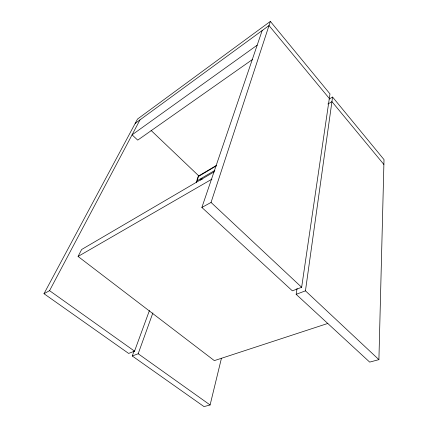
<?xml version="1.0" encoding="UTF-8"?>
<svg xmlns="http://www.w3.org/2000/svg" width="428" height="428" viewBox="0 0 428 428"><rect width="100%" height="100%" fill="white"/><g stroke="black" fill="none" stroke-linecap="round" stroke-linejoin="round"><path stroke-width="0.64" d="M297.064 288.397L296.155 294.336L369.69 362.104L378.908 359.632L384.012 159.596L332.572 97.044L329.127 99.082M378.908 359.632L305.448 290.837L332.572 97.044M262.161 30.565L201.872 207.452L292.356 290.837L301.649 287.284L329.988 93.898L270.373 21.4L137.511 119.064L43.988 293.71L128.635 353.421L134.536 351.163L149.447 310.471M134.108 350.976L132.268 355.984L204.017 406.6L210.1 404.968L221.453 358.215M201.872 207.452L211.047 202.439L270.373 21.4M132.268 355.984L138.18 353.758L152.892 312.889M200.657 180.22L201.337 178.332L202.3 179.246M196.238 182.767L198.763 175.876L151.073 130.433M197.046 179.519L198.089 176.689M327.848 323.434L214.332 360.622L78.073 256.458L81.641 249.503L214.332 171.767M43.988 293.71L49.562 290.666L139.993 119.877M135.2 123.382L269.009 25.557L329.319 98.483M257.191 45.149L132.059 134.852L137.73 140.122L252.729 59.315M198.442 176.069L216.236 165.518M198.662 176.347L216.477 165.797M196.425 181.221L214.877 170.381M327.891 104.015L331.93 101.639L383.884 164.47M78.073 256.458L211.935 179.139M296.155 294.336L305.448 290.837M49.562 290.666L134.536 351.163M138.18 353.758L210.1 404.968M211.047 202.439L301.649 287.284"/></g></svg>
